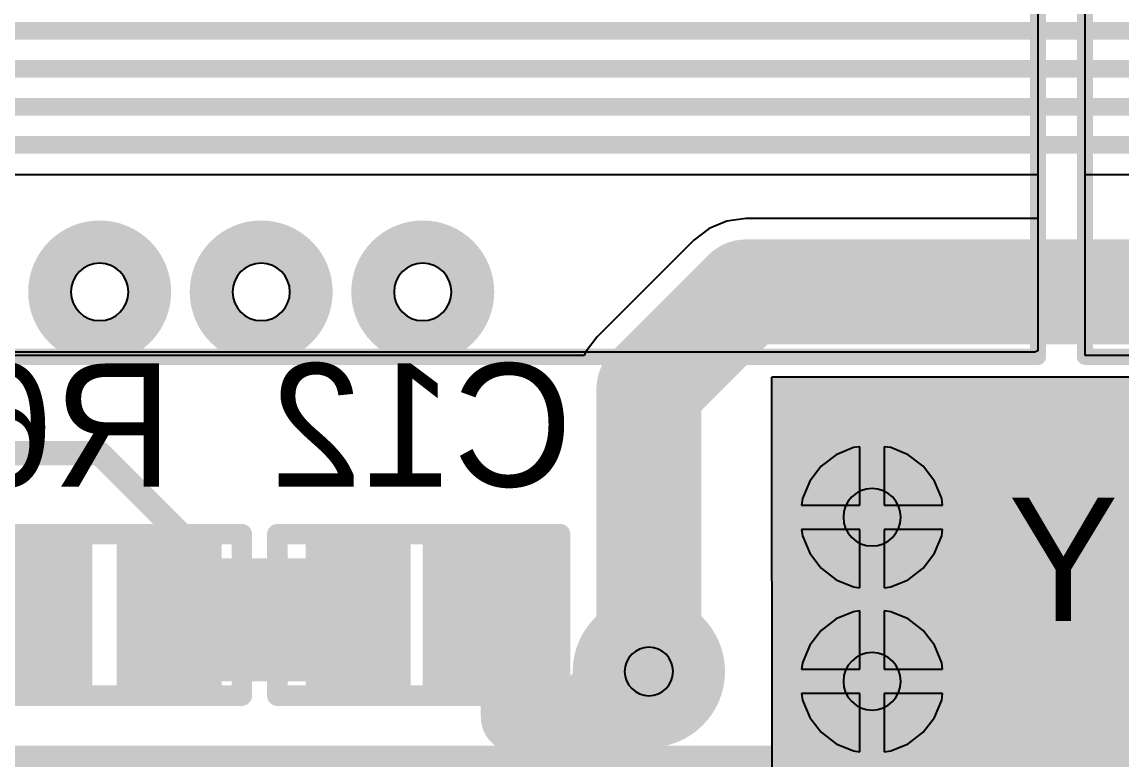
# Model space of a CAD drawing. Extents: x 0.11 to 5.41, y 1.37 to 6.94.
# Drawn here: x 3.742 to 4.278, y 5.717 to 6.076 of the extents above; entities that cross this region are included whole.
import ezdxf

# ---------------------------------------------------------------- set-up
doc = ezdxf.new("R2010")
doc.units = 0
doc.layers.get('0').update_dxf_attribs({"linetype": 'CONTINUOUS'})
for name, color, linetype in [('BOTTOMLAYER', 5, 'CONTINUOUS'), ('BOTTOMOVERLAY', 54, 'CONTINUOUS'), ('BOTTOMPASTE', 16, 'CONTINUOUS'), ('BOTTOMSOLDER', 6, 'CONTINUOUS'), ('DRILLDRAWING', 1, 'CONTINUOUS'), ('MECHANICAL1', 6, 'CONTINUOUS'), ('MULTILAYER', 9, 'CONTINUOUS'), ('TOPLAYER', 1, 'CONTINUOUS'), ('TOPOVERLAY', 2, 'CONTINUOUS'), ('TOPPASTE', 8, 'CONTINUOUS'), ('TOPSOLDER', 216, 'CONTINUOUS')]:
    doc.layers.add(name, color=color, linetype=linetype)

# ---------------------------------------------------------------- blocks, each defined once
blk = doc.blocks.new('ABLS_XTAL_8')
at = {"layer": 'TOPLAYER'}
for points, const_width in [([(-0.24213, 0.04134), (-0.24213, -0.04134)], 0.11024), ([(-0.13189, 0.04134), (-0.13189, -0.04134)], 0.11024), ([(0.13189, 0.04134), (0.13189, -0.04134)], 0.11024), ([(0.24213, 0.04134), (0.24213, -0.04134)], 0.11024), ([(-0.29724, 0.02067), (-0.07677, 0.02067)], 0.04134), ([(0.07677, 0.02067), (0.29724, 0.02067)], 0.04134), ([(-0.29724, -0.02067), (-0.07677, -0.02067)], 0.04134), ([(0.07677, -0.02067), (0.29724, -0.02067)], 0.04134)]:
    blk.add_lwpolyline(points, dxfattribs=dict(at, const_width=const_width))
at = {"layer": 'TOPLAYER', "const_width": 0.04134}
for points in [[(-0.20768, 0, 1), (-0.16634, 0, 1)], [(0.16634, 0, 1), (0.20768, 0, 1)]]:
    blk.add_lwpolyline(points, format="xyb", close=True, dxfattribs=at)
at = {"layer": 'TOPOVERLAY', "const_width": 0.01}
for points in [[(-0.35433, 0.11236), (0.35433, 0.11236)], [(-0.35433, 0.11236), (-0.35433, -0.11118)], [(0.35433, 0.11236), (0.35433, -0.11118)], [(-0.35433, -0.11118), (0.35433, -0.11118)]]:
    blk.add_lwpolyline(points, dxfattribs=at)
at = {"layer": 'TOPOVERLAY', "const_width": 0.005}
for points in [[(-0.35683, 0.11236, 1), (-0.35183, 0.11236, 1)], [(-0.35683, 0.11236, 1), (-0.35183, 0.11236, 1)], [(0.35183, 0.11236, 1), (0.35683, 0.11236, 1)], [(0.35183, 0.11236, 1), (0.35683, 0.11236, 1)], [(-0.35683, -0.11118, 1), (-0.35183, -0.11118, 1)], [(-0.35683, -0.11118, 1), (-0.35183, -0.11118, 1)], [(0.35183, -0.11118, 1), (0.35683, -0.11118, 1)], [(0.35183, -0.11118, 1), (0.35683, -0.11118, 1)]]:
    blk.add_lwpolyline(points, format="xyb", close=True, dxfattribs=at)
at = {"layer": 'TOPPASTE'}
for points, const_width in [([(-0.24213, 0.04134), (-0.24213, -0.04134)], 0.11024), ([(-0.13189, 0.04134), (-0.13189, -0.04134)], 0.11024), ([(0.13189, 0.04134), (0.13189, -0.04134)], 0.11024), ([(0.24213, 0.04134), (0.24213, -0.04134)], 0.11024), ([(-0.29724, 0.02067), (-0.07677, 0.02067)], 0.04134), ([(0.07677, 0.02067), (0.29724, 0.02067)], 0.04134), ([(-0.29724, -0.02067), (-0.07677, -0.02067)], 0.04134), ([(0.07677, -0.02067), (0.29724, -0.02067)], 0.04134)]:
    blk.add_lwpolyline(points, dxfattribs=dict(at, const_width=const_width))
at = {"layer": 'TOPPASTE', "const_width": 0.04134}
for points in [[(-0.20768, 0, 1), (-0.16634, 0, 1)], [(0.16634, 0, 1), (0.20768, 0, 1)]]:
    blk.add_lwpolyline(points, format="xyb", close=True, dxfattribs=at)
at = {"layer": 'TOPSOLDER'}
for points, const_width in [([(-0.24705, 0.05118), (-0.24705, -0.05118)], 0.12008), ([(-0.12697, 0.05118), (-0.12697, -0.05118)], 0.12008), ([(0.12697, 0.05118), (0.12697, -0.05118)], 0.12008), ([(0.24705, 0.05118), (0.24705, -0.05118)], 0.12008), ([(-0.30709, 0.02559), (-0.06693, 0.02559)], 0.05118), ([(0.06693, 0.02559), (0.30709, 0.02559)], 0.05118), ([(-0.30709, -0.02559), (-0.06693, -0.02559)], 0.05118), ([(0.06693, -0.02559), (0.30709, -0.02559)], 0.05118)]:
    blk.add_lwpolyline(points, dxfattribs=dict(at, const_width=const_width))
at = {"layer": 'TOPSOLDER', "const_width": 0.05118}
for points in [[(-0.2126, 0, 1), (-0.16142, 0, 1)], [(0.16142, 0, 1), (0.2126, 0, 1)]]:
    blk.add_lwpolyline(points, format="xyb", close=True, dxfattribs=at)
blk = doc.blocks.new('TO_252_10')
at = {"layer": 'MECHANICAL1', "const_width": 0.00787}
for points in [[(0.37795, 0.57035), (-0.38189, 0.57035)], [(0.37795, 0.57035), (0.37795, -0.16783)]]:
    blk.add_lwpolyline(points, dxfattribs=at)
at = {"layer": 'MECHANICAL1', "const_width": 0.00394}
blk.add_lwpolyline([(0.37598, 0.57035, 1), (0.37992, 0.57035, 1)], format="xyb", close=True, dxfattribs=at)
blk.add_lwpolyline([(0.37598, 0.57035, 1), (0.37992, 0.57035, 1)], format="xyb", close=True, dxfattribs=at)
blk = doc.blocks.new('TO_252_11')
at = {"layer": 'MECHANICAL1', "const_width": 0.00787}
for points in [[(-0.38189, 0.57035), (-0.38189, -0.16783)], [(0.37795, 0.57035), (-0.38189, 0.57035)]]:
    blk.add_lwpolyline(points, dxfattribs=at)
at = {"layer": 'MECHANICAL1', "const_width": 0.00394}
blk.add_lwpolyline([(-0.38386, 0.57035, 1), (-0.37992, 0.57035, 1)], format="xyb", close=True, dxfattribs=at)
blk.add_lwpolyline([(-0.38386, 0.57035, 1), (-0.37992, 0.57035, 1)], format="xyb", close=True, dxfattribs=at)
blk = doc.blocks.new('TEST_POINT_THT_33')
at = {"layer": 'BOTTOMLAYER', "const_width": 0.00787}
blk.add_lwpolyline([(-0.01575, 0, 1), (0.01575, 0, 1)], format="xyb", close=True, dxfattribs=at)
at = {"layer": 'BOTTOMSOLDER', "const_width": 0.01772}
blk.add_lwpolyline([(-0.02067, 0, 1), (0.02067, 0, 1)], format="xyb", close=True, dxfattribs=at)
at = {"layer": 'DRILLDRAWING'}
blk.add_lwpolyline([(-0.01181, 0, 1), (0.01181, 0, 1)], format="xyb", close=True, dxfattribs=at)
at = {"layer": 'MULTILAYER', "const_width": 0.00787}
blk.add_lwpolyline([(-0.01575, 0, 1), (0.01575, 0, 1)], format="xyb", close=True, dxfattribs=at)
at = {"layer": 'TOPLAYER', "const_width": 0.00787}
blk.add_lwpolyline([(-0.01575, 0, 1), (0.01575, 0, 1)], format="xyb", close=True, dxfattribs=at)
at = {"layer": 'TOPOVERLAY'}
for points, const_width in [([(0.03319, 0, 1), (-0.03319, 0, 1)], 0.00787), ([(-0.03516, 0, 1), (-0.03122, 0, 1)], 0.00394), ([(0.03122, 0, 1), (0.03516, 0, 1)], 0.00394)]:
    blk.add_lwpolyline(points, format="xyb", close=True, dxfattribs=dict(at, const_width=const_width))
at = {"layer": 'TOPSOLDER', "const_width": 0.01772}
blk.add_lwpolyline([(-0.02067, 0, 1), (0.02067, 0, 1)], format="xyb", close=True, dxfattribs=at)
blk = doc.blocks.new('0805__2012__P_______B_59')
at = {"layer": 'BOTTOMLAYER'}
for points, const_width in [([(-0.00787, 0.02559), (-0.00787, -0.02559)], 0.01575), ([(0.00787, 0.02559), (0.00787, -0.02559)], 0.01575), ([(0.05512, 0.02559), (0.05512, -0.02559)], 0.01575), ([(0.07087, 0.02559), (0.07087, -0.02559)], 0.01575), ([(-0.01575, 0.0128), (0.01575, 0.0128)], 0.02559), ([(0.04724, 0.0128), (0.07874, 0.0128)], 0.02559), ([(-0.01575, -0.0128), (0.01575, -0.0128)], 0.02559), ([(0.04724, -0.0128), (0.07874, -0.0128)], 0.02559)]:
    blk.add_lwpolyline(points, dxfattribs=dict(at, const_width=const_width))
at = {"layer": 'BOTTOMLAYER', "const_width": 0.01575}
for points in [[(-0.00787, 0, 1), (0.00787, 0, 1)], [(0.05512, 0, 1), (0.07087, 0, 1)]]:
    blk.add_lwpolyline(points, format="xyb", close=True, dxfattribs=at)
at = {"layer": 'BOTTOMOVERLAY', "const_width": 0.01}
for points in [[(-0.03937, 0.03937), (0.09843, 0.03937)], [(-0.03937, -0.03937), (-0.03937, 0.03937)], [(0.09843, -0.03937), (0.09843, 0.03937)], [(-0.03937, -0.03937), (0.09843, -0.03937)], [(-0.03937, -0.03937), (-0.0315, -0.03937)]]:
    blk.add_lwpolyline(points, dxfattribs=at)
at = {"layer": 'BOTTOMOVERLAY', "const_width": 0.005}
for points in [[(-0.04187, 0.03937, 1), (-0.03687, 0.03937, 1)], [(-0.04187, 0.03937, 1), (-0.03687, 0.03937, 1)], [(0.09593, 0.03937, 1), (0.10093, 0.03937, 1)], [(0.09593, 0.03937, 1), (0.10093, 0.03937, 1)], [(-0.04187, -0.03937, 1), (-0.03687, -0.03937, 1)], [(-0.04187, -0.03937, 1), (-0.03687, -0.03937, 1)], [(-0.04187, -0.03937, 1), (-0.03687, -0.03937, 1)], [(-0.034, -0.03937, 1), (-0.029, -0.03937, 1)], [(0.09593, -0.03937, 1), (0.10093, -0.03937, 1)], [(0.09593, -0.03937, 1), (0.10093, -0.03937, 1)]]:
    blk.add_lwpolyline(points, format="xyb", close=True, dxfattribs=at)
at = {"layer": 'BOTTOMPASTE'}
for points, const_width in [([(-0.00787, 0.02559), (-0.00787, -0.02559)], 0.01575), ([(0.00787, 0.02559), (0.00787, -0.02559)], 0.01575), ([(0.05512, 0.02559), (0.05512, -0.02559)], 0.01575), ([(0.07087, 0.02559), (0.07087, -0.02559)], 0.01575), ([(-0.01575, 0.0128), (0.01575, 0.0128)], 0.02559), ([(0.04724, 0.0128), (0.07874, 0.0128)], 0.02559), ([(-0.01575, -0.0128), (0.01575, -0.0128)], 0.02559), ([(0.04724, -0.0128), (0.07874, -0.0128)], 0.02559)]:
    blk.add_lwpolyline(points, dxfattribs=dict(at, const_width=const_width))
at = {"layer": 'BOTTOMPASTE', "const_width": 0.01575}
for points in [[(-0.00787, 0, 1), (0.00787, 0, 1)], [(0.05512, 0, 1), (0.07087, 0, 1)]]:
    blk.add_lwpolyline(points, format="xyb", close=True, dxfattribs=at)
at = {"layer": 'BOTTOMSOLDER'}
for points, const_width in [([(-0.0128, 0.03543), (-0.0128, -0.03543)], 0.02559), ([(0.0128, 0.03543), (0.0128, -0.03543)], 0.02559), ([(0.0502, 0.03543), (0.0502, -0.03543)], 0.02559), ([(0.07579, 0.03543), (0.07579, -0.03543)], 0.02559), ([(-0.02559, 0.01772), (0.02559, 0.01772)], 0.03543), ([(0.0374, 0.01772), (0.08858, 0.01772)], 0.03543), ([(-0.02559, -0.01772), (0.02559, -0.01772)], 0.03543), ([(0.0374, -0.01772), (0.08858, -0.01772)], 0.03543)]:
    blk.add_lwpolyline(points, dxfattribs=dict(at, const_width=const_width))
at = {"layer": 'BOTTOMSOLDER', "const_width": 0.02559}
for points in [[(-0.0128, 0, 1), (0.0128, 0, 1)], [(0.0502, 0, 1), (0.07579, 0, 1)]]:
    blk.add_lwpolyline(points, format="xyb", close=True, dxfattribs=at)
blk = doc.blocks.new('0805__2012__P_______B_88')
at = {"layer": 'BOTTOMLAYER'}
for points, const_width in [([(-0.00787, 0.02559), (-0.00787, -0.02559)], 0.01575), ([(0.00787, 0.02559), (0.00787, -0.02559)], 0.01575), ([(0.05512, 0.02559), (0.05512, -0.02559)], 0.01575), ([(0.07087, 0.02559), (0.07087, -0.02559)], 0.01575), ([(-0.01575, 0.0128), (0.01575, 0.0128)], 0.02559), ([(0.04724, 0.0128), (0.07874, 0.0128)], 0.02559), ([(-0.01575, -0.0128), (0.01575, -0.0128)], 0.02559), ([(0.04724, -0.0128), (0.07874, -0.0128)], 0.02559)]:
    blk.add_lwpolyline(points, dxfattribs=dict(at, const_width=const_width))
at = {"layer": 'BOTTOMLAYER', "const_width": 0.01575}
for points in [[(-0.00787, 0, 1), (0.00787, 0, 1)], [(0.05512, 0, 1), (0.07087, 0, 1)]]:
    blk.add_lwpolyline(points, format="xyb", close=True, dxfattribs=at)
at = {"layer": 'BOTTOMOVERLAY', "const_width": 0.01}
for points in [[(-0.03937, 0.03937), (0.09843, 0.03937)], [(-0.03937, -0.03937), (-0.03937, 0.03937)], [(0.09843, -0.03937), (0.09843, 0.03937)], [(-0.03937, -0.03937), (0.09843, -0.03937)], [(-0.03937, -0.03937), (-0.0315, -0.03937)]]:
    blk.add_lwpolyline(points, dxfattribs=at)
at = {"layer": 'BOTTOMOVERLAY', "const_width": 0.005}
for points in [[(-0.04187, 0.03937, 1), (-0.03687, 0.03937, 1)], [(-0.04187, 0.03937, 1), (-0.03687, 0.03937, 1)], [(0.09593, 0.03937, 1), (0.10093, 0.03937, 1)], [(0.09593, 0.03937, 1), (0.10093, 0.03937, 1)], [(-0.04187, -0.03937, 1), (-0.03687, -0.03937, 1)], [(-0.04187, -0.03937, 1), (-0.03687, -0.03937, 1)], [(-0.04187, -0.03937, 1), (-0.03687, -0.03937, 1)], [(-0.034, -0.03937, 1), (-0.029, -0.03937, 1)], [(0.09593, -0.03937, 1), (0.10093, -0.03937, 1)], [(0.09593, -0.03937, 1), (0.10093, -0.03937, 1)]]:
    blk.add_lwpolyline(points, format="xyb", close=True, dxfattribs=at)
at = {"layer": 'BOTTOMPASTE'}
for points, const_width in [([(-0.00787, 0.02559), (-0.00787, -0.02559)], 0.01575), ([(0.00787, 0.02559), (0.00787, -0.02559)], 0.01575), ([(0.05512, 0.02559), (0.05512, -0.02559)], 0.01575), ([(0.07087, 0.02559), (0.07087, -0.02559)], 0.01575), ([(-0.01575, 0.0128), (0.01575, 0.0128)], 0.02559), ([(0.04724, 0.0128), (0.07874, 0.0128)], 0.02559), ([(-0.01575, -0.0128), (0.01575, -0.0128)], 0.02559), ([(0.04724, -0.0128), (0.07874, -0.0128)], 0.02559)]:
    blk.add_lwpolyline(points, dxfattribs=dict(at, const_width=const_width))
at = {"layer": 'BOTTOMPASTE', "const_width": 0.01575}
for points in [[(-0.00787, 0, 1), (0.00787, 0, 1)], [(0.05512, 0, 1), (0.07087, 0, 1)]]:
    blk.add_lwpolyline(points, format="xyb", close=True, dxfattribs=at)
at = {"layer": 'BOTTOMSOLDER'}
for points, const_width in [([(-0.0128, 0.03543), (-0.0128, -0.03543)], 0.02559), ([(0.0128, 0.03543), (0.0128, -0.03543)], 0.02559), ([(0.0502, 0.03543), (0.0502, -0.03543)], 0.02559), ([(0.07579, 0.03543), (0.07579, -0.03543)], 0.02559), ([(-0.02559, 0.01772), (0.02559, 0.01772)], 0.03543), ([(0.0374, 0.01772), (0.08858, 0.01772)], 0.03543), ([(-0.02559, -0.01772), (0.02559, -0.01772)], 0.03543), ([(0.0374, -0.01772), (0.08858, -0.01772)], 0.03543)]:
    blk.add_lwpolyline(points, dxfattribs=dict(at, const_width=const_width))
at = {"layer": 'BOTTOMSOLDER', "const_width": 0.02559}
for points in [[(-0.0128, 0, 1), (0.0128, 0, 1)], [(0.0502, 0, 1), (0.07579, 0, 1)]]:
    blk.add_lwpolyline(points, format="xyb", close=True, dxfattribs=at)

msp = doc.modelspace()

# ---------------------------------------------------------------- linework, layer by layer
at = {"layer": 'BOTTOMLAYER'}
for p, q in [((4.23689, 6.65209), (4.23689, 5.98062)), ((4.25984, 5.9139), (4.25984, 6.65209)), ((4.08524, 5.9794), (4.07662, 5.97583)), ((4.09449, 5.98062), (4.08524, 5.9794)), ((4.23689, 5.98062), (4.09449, 5.98062)), ((4.07662, 5.97583), (4.06922, 5.97015)), ((4.06922, 5.97015), (4.02197, 5.92291)), ((4.06922, 5.97015), (4.06922, 5.97015)), ((4.02197, 5.92291), (4.01629, 5.91551)), ((4.01629, 5.91551), (4.01563, 5.9139)), ((4.01563, 5.9139), (3.47705, 5.9139)), ((4.94538, 5.9139), (4.25984, 5.9139)), ((4.10717, 5.90335), (4.10736, 5.90354)), ((4.10805, 4.72498), (4.10717, 5.90335)), ((4.10736, 5.90354), (4.99921, 5.90354)), ((4.14695, 5.86896), (4.13848, 5.86545)), ((4.15014, 5.86938), (4.14695, 5.86896)), ((4.15014, 5.84092), (4.15014, 5.86938)), ((4.16514, 5.86896), (4.16195, 5.86938)), ((4.16195, 5.86938), (4.16195, 5.84092)), ((4.17362, 5.86545), (4.16514, 5.86896)), ((4.13848, 5.86545), (4.1312, 5.85987)), ((4.1809, 5.85987), (4.17362, 5.86545)), ((4.1312, 5.85987), (4.12561, 5.85259)), ((4.18648, 5.85259), (4.1809, 5.85987)), ((4.12561, 5.85259), (4.1221, 5.84411)), ((4.18999, 5.84411), (4.18648, 5.85259)), ((4.1221, 5.84411), (4.12168, 5.84092)), ((4.12168, 5.84092), (4.15014, 5.84092)), ((4.16195, 5.84092), (4.19041, 5.84092)), ((4.19041, 5.84092), (4.18999, 5.84411)), ((4.15014, 5.82911), (4.12168, 5.82911)), ((4.12168, 5.82911), (4.1221, 5.82592)), ((4.15014, 5.80065), (4.15014, 5.82911)), ((4.19041, 5.82911), (4.16195, 5.82911)), ((4.16195, 5.82911), (4.16195, 5.80065)), ((4.18999, 5.82592), (4.19041, 5.82911)), ((4.1221, 5.82592), (4.12561, 5.81745)), ((4.18648, 5.81745), (4.18999, 5.82592)), ((4.12561, 5.81745), (4.1312, 5.81017)), ((4.1809, 5.81017), (4.18648, 5.81745)), ((4.1312, 5.81017), (4.13848, 5.80458)), ((4.17362, 5.80458), (4.1809, 5.81017)), ((4.13848, 5.80458), (4.14695, 5.80107)), ((4.16514, 5.80107), (4.17362, 5.80458)), ((4.14695, 5.80107), (4.15014, 5.80065)), ((4.16195, 5.80065), (4.16514, 5.80107)), ((4.13848, 5.78545), (4.1312, 5.77987)), ((4.14695, 5.78896), (4.13848, 5.78545)), ((4.15014, 5.78938), (4.14695, 5.78896)), ((4.15014, 5.76092), (4.15014, 5.78938)), ((4.16514, 5.78896), (4.16195, 5.78938)), ((4.16195, 5.78938), (4.16195, 5.76092)), ((4.17362, 5.78545), (4.16514, 5.78896)), ((4.1809, 5.77987), (4.17362, 5.78545)), ((4.1312, 5.77987), (4.12561, 5.77259)), ((4.18648, 5.77259), (4.1809, 5.77987)), ((4.12561, 5.77259), (4.1221, 5.76411)), ((4.18999, 5.76411), (4.18648, 5.77259)), ((4.1221, 5.76411), (4.12168, 5.76092)), ((4.19041, 5.76092), (4.18999, 5.76411)), ((4.12168, 5.76092), (4.15014, 5.76092)), ((4.16195, 5.76092), (4.19041, 5.76092)), ((4.15014, 5.74911), (4.12168, 5.74911)), ((4.12168, 5.74911), (4.1221, 5.74592)), ((4.15014, 5.72065), (4.15014, 5.74911)), ((4.19041, 5.74911), (4.16195, 5.74911)), ((4.16195, 5.74911), (4.16195, 5.72065)), ((4.18999, 5.74592), (4.19041, 5.74911)), ((4.1221, 5.74592), (4.12561, 5.73745)), ((4.18648, 5.73745), (4.18999, 5.74592)), ((4.12561, 5.73745), (4.1312, 5.73017)), ((4.1809, 5.73017), (4.18648, 5.73745)), ((4.1312, 5.73017), (4.13848, 5.72458)), ((4.17362, 5.72458), (4.1809, 5.73017)), ((4.13848, 5.72458), (4.14695, 5.72107)), ((4.14695, 5.72107), (4.15014, 5.72065)), ((4.16195, 5.72065), (4.16514, 5.72107)), ((4.16514, 5.72107), (4.17362, 5.72458))]:
    msp.add_line(p, q, dxfattribs=at)
for points, const_width in [([(3.76003, 5.94488, 1), (3.79903, 5.94488, 1)], 0.011), ([(3.83877, 5.94488, 1), (3.87777, 5.94488, 1)], 0.011), ([(3.91751, 5.94488, 1), (3.95651, 5.94488, 1)], 0.011), ([(4.08169, 5.94488, 1), (4.10728, 5.94488, 1)], 0.02559), ([(4.08169, 5.94488, 1), (4.10728, 5.94488, 1)], 0.02559), ([(4.03445, 5.89764, 1), (4.06004, 5.89764, 1)], 0.02559), ([(4.03445, 5.89764, 1), (4.06004, 5.89764, 1)], 0.02559), ([(3.77646, 5.8663, 1), (3.78236, 5.8663, 1)], 0.00591), ([(3.77646, 5.8663, 1), (3.78236, 5.8663, 1)], 0.00591), ([(4.13655, 5.83502, 1), (4.17555, 5.83502, 1)], 0.011), ([(3.74744, 5.7874, 1), (3.75335, 5.7874, 1)], 0.00591), ([(3.85646, 5.7863, 1), (3.86236, 5.7863, 1)], 0.00591), ([(3.96634, 5.7874, 1), (3.97067, 5.7874, 1)], 0.00433), ([(4.03445, 5.75984, 1), (4.06004, 5.75984, 1)], 0.02559), ([(3.95984, 5.7665, 1), (3.97717, 5.7665, 1)], 0.01732), ([(4.13655, 5.75502, 1), (4.17555, 5.75502, 1)], 0.011), ([(3.96634, 5.7665, 1), (3.97067, 5.7665, 1)], 0.00433), ([(3.97397, 5.75237, 1), (3.9913, 5.75237, 1)], 0.01732), ([(3.97397, 5.75237, 1), (3.9913, 5.75237, 1)], 0.01732), ([(3.97397, 5.7376, 1), (3.9913, 5.7376, 1)], 0.01732), ([(3.97397, 5.7376, 1), (3.9913, 5.7376, 1)], 0.01732), ([(3.98747, 5.72411, 1), (4.00479, 5.72411, 1)], 0.01732), ([(4.10339, 5.71571, 1), (4.11126, 5.71571, 1)], 0.00787)]:
    msp.add_lwpolyline(points, format="xyb", close=True, dxfattribs=dict(at, const_width=const_width))
for points, const_width in [([(4.04724, 5.89764), (4.09449, 5.94488)], 0.05118), ([(4.09449, 5.94488), (4.54331, 5.94488)], 0.05118), ([(4.04724, 5.75984), (4.04724, 5.89764)], 0.05118), ([(3.44819, 5.8663), (3.77941, 5.8663)], 0.01181), ([(3.77941, 5.8663), (3.85941, 5.7863)], 0.01181), ([(3.6965, 5.8413), (3.75039, 5.7874)], 0.01181), ([(3.9685, 5.7665), (3.9685, 5.7874)], 0.00866), ([(3.9685, 5.7665), (3.98263, 5.75237)], 0.03465), ([(3.98263, 5.7376), (3.98263, 5.75237)], 0.03465), ([(3.98263, 5.7376), (3.99613, 5.72411)], 0.03465), ([(3.71933, 5.71571), (4.10732, 5.71571)], 0.01575)]:
    msp.add_lwpolyline(points, dxfattribs=dict(at, const_width=const_width))
for points in [[(4.10717, 4.74291), (5.00157, 4.74291), (4.10717, 5.90335), (5.00157, 5.90335)], [(3.93701, 5.74803), (4.00394, 5.74803), (3.93701, 5.82283), (4.00394, 5.82283)], [(3.795, 5.755), (3.925, 5.755), (3.795, 5.815), (3.925, 5.815)]]:
    msp.add_solid(points, dxfattribs=at)
at = {"layer": 'BOTTOMSOLDER', "const_width": 0.02084}
for points in [[(3.75511, 5.94488, 1), (3.80395, 5.94488, 1)], [(3.83385, 5.94488, 1), (3.88269, 5.94488, 1)], [(3.91259, 5.94488, 1), (3.96143, 5.94488, 1)], [(4.13163, 5.83502, 1), (4.18047, 5.83502, 1)], [(4.13163, 5.75502, 1), (4.18047, 5.75502, 1)]]:
    msp.add_lwpolyline(points, format="xyb", close=True, dxfattribs=at)
at = {"layer": 'DRILLDRAWING'}
for points in [[(3.76553, 5.94488, 1), (3.79353, 5.94488, 1)], [(3.84427, 5.94488, 1), (3.87227, 5.94488, 1)], [(3.92301, 5.94488, 1), (3.95101, 5.94488, 1)], [(4.14205, 5.83502, 1), (4.17005, 5.83502, 1)], [(4.14205, 5.75502, 1), (4.17005, 5.75502, 1)]]:
    msp.add_lwpolyline(points, format="xyb", close=True, dxfattribs=at)
at = {"layer": 'MULTILAYER', "const_width": 0.011}
for points in [[(3.76003, 5.94488, 1), (3.79903, 5.94488, 1)], [(3.83877, 5.94488, 1), (3.87777, 5.94488, 1)], [(3.91751, 5.94488, 1), (3.95651, 5.94488, 1)], [(4.13655, 5.83502, 1), (4.17555, 5.83502, 1)], [(4.13655, 5.75502, 1), (4.17555, 5.75502, 1)]]:
    msp.add_lwpolyline(points, format="xyb", close=True, dxfattribs=at)
at = {"layer": 'TOPLAYER'}
for p, q in [((3.47705, 6.0022), (4.23689, 6.0022)), ((4.23689, 6.0022), (4.23689, 5.91617)), ((4.25984, 5.9139), (4.25984, 6.0022)), ((4.25984, 6.0022), (4.65591, 6.0022)), ((4.23528, 5.91551), (3.47705, 5.91551)), ((4.23689, 5.91617), (4.23528, 5.91551)), ((4.23528, 5.91551), (4.23528, 5.91551)), ((4.23528, 5.91551), (4.23528, 5.91551)), ((4.73555, 5.9139), (4.25984, 5.9139))]:
    msp.add_line(p, q, dxfattribs=at)
for points, const_width in [([(3.3882, 6.07216), (4.68489, 6.07216)], 0.00866), ([(3.39586, 6.05366), (4.67722, 6.05366)], 0.00866), ([(3.40353, 6.03515), (4.66956, 6.03515)], 0.00866), ([(3.41119, 6.01665), (4.6619, 6.01665)], 0.00866), ([(3.86614, 5.57874), (4.04724, 5.75984)], 0.05118)]:
    msp.add_lwpolyline(points, dxfattribs=dict(at, const_width=const_width))
for points, const_width in [([(3.76003, 5.94488, 1), (3.79903, 5.94488, 1)], 0.011), ([(3.83877, 5.94488, 1), (3.87777, 5.94488, 1)], 0.011), ([(3.91751, 5.94488, 1), (3.95651, 5.94488, 1)], 0.011), ([(4.13655, 5.83502, 1), (4.17555, 5.83502, 1)], 0.011), ([(4.03445, 5.75984, 1), (4.06004, 5.75984, 1)], 0.02559), ([(4.13655, 5.75502, 1), (4.17555, 5.75502, 1)], 0.011)]:
    msp.add_lwpolyline(points, format="xyb", close=True, dxfattribs=dict(at, const_width=const_width))
msp.add_solid([(4.10717, 5.71016), (4.58213, 5.71016), (4.10717, 5.90335), (4.58213, 5.90335)], dxfattribs=at)
at = {"layer": 'TOPSOLDER', "const_width": 0.02084}
for points in [[(3.75511, 5.94488, 1), (3.80395, 5.94488, 1)], [(3.83385, 5.94488, 1), (3.88269, 5.94488, 1)], [(3.91259, 5.94488, 1), (3.96143, 5.94488, 1)], [(4.13163, 5.83502, 1), (4.18047, 5.83502, 1)], [(4.13163, 5.75502, 1), (4.18047, 5.75502, 1)]]:
    msp.add_lwpolyline(points, format="xyb", close=True, dxfattribs=at)

# ---------------------------------------------------------------- block references
for name, p, rotation in [('TO_252_11', (3.855, 6.48358), 180), ('TO_252_10', (4.6378, 6.48358), 180), ('0805__2012__P_______B_59', (3.75039, 5.7874), 360), ('0805__2012__P_______B_88', (3.90551, 5.7874), 360), ('TEST_POINT_THT_33', (4.04724, 5.75984), 360), ('ABLS_XTAL_8', (4.33, 5.395), 90)]:
    msp.add_blockref(name, p, dxfattribs=dict(rotation=rotation))

# ---------------------------------------------------------------- texts
at = {"layer": 'BOTTOMOVERLAY', "text_generation_flag": 2}
for s, p in [('R6', (3.815, 5.85)), ('C12', (4.01, 5.85))]:
    msp.add_text(s, height=0.06, rotation=360, dxfattribs=at).set_placement(p)
at = {"layer": 'TOPOVERLAY'}
msp.add_text('Y1', height=0.06, dxfattribs=at).set_placement((4.2225, 5.7845))

doc.saveas('drawing.dxf')
